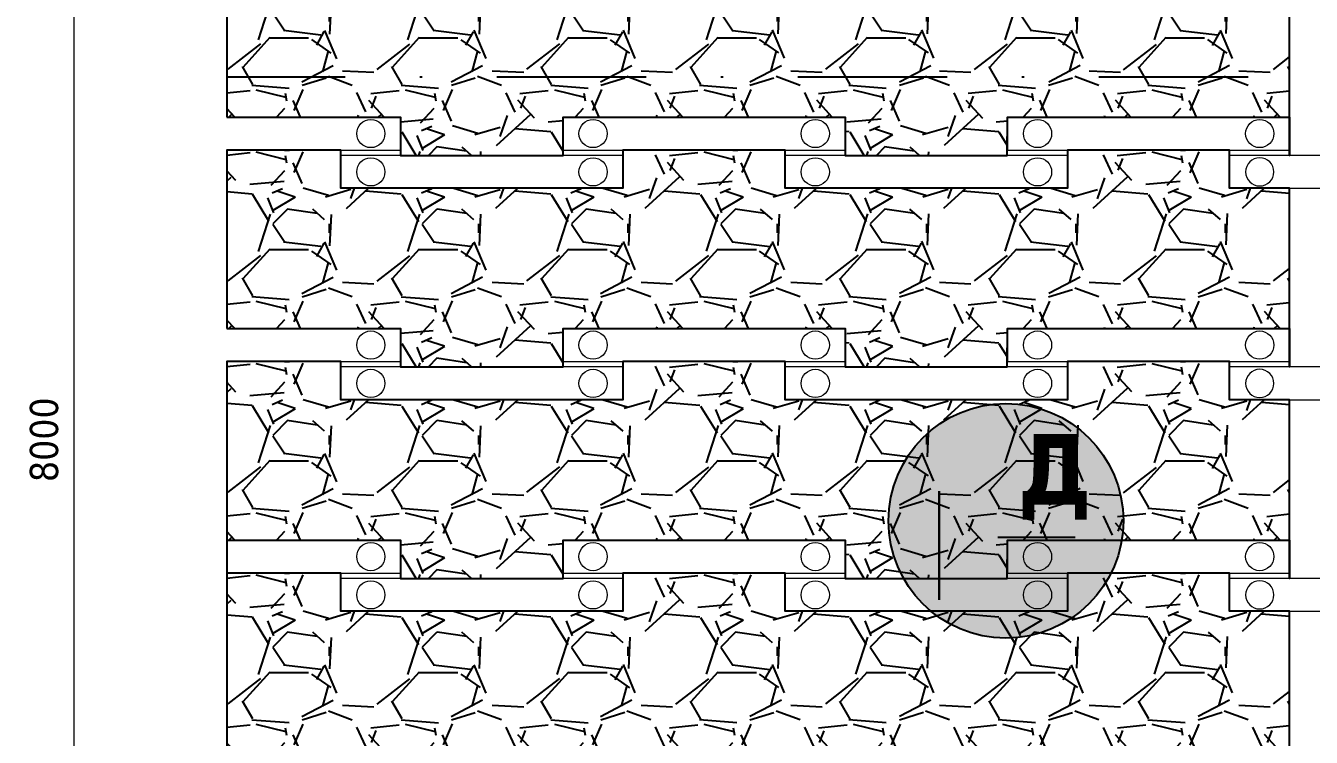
# Model space of a CAD drawing. Header units: millimetres. Extents: x 2161 to 3506, y -1213 to -250.
# Drawn here: x 2323.9 to 2378.6, y -385.6 to -355.3 of the extents above; entities that cross this region are included whole.
import ezdxf
from ezdxf import colors
from ezdxf.entities.mleader import LeaderData, LeaderLine
from ezdxf.math import Vec2, Vec3

# ---------------------------------------------------------------- set-up
doc = ezdxf.new("R2010")
doc.units = ezdxf.units.MM
doc.linetypes.add('DASHDOT', pattern=[25.4, 12.7, -6.35, 0, -6.35])
doc.linetypes.add('штрихпунктирная2', pattern=[12.7, 6.35, -3.175, 0, -3.175])
doc.styles.get("Standard").update_dxf_attribs({"font": 'txt.shx'})
doc.styles.add('стиль', font='TAHOMA.TTF')
doc.dimstyles.new('Копия DIN', dxfattribs={"dimtxt": 2, "dimasz": 2.5, "dimexe": 0.5, "dimexo": 0.625, "dimtad": 0, "dimdec": 0, "dimlfac": 100, "dimzin": 4, "dimdsep": 46, "dimtxsty": 'стиль', "dimcen": 2.5, "dimclre": 256, "dimclrt": 256, "dimadec": 0, "dimazin": 2, "dimtfac": 1, "dimtdec": 0, "dimtmove": 0, "dimatfit": 3, "dimfxl": 0, "dimtvp": 1, "dimtolj": 1, "dimtzin": 0, "dimlwd": 0, "dimarcsym": 0})

# ---------------------------------------------------------------- blocks, each defined once
blk = doc.blocks.new('рядст22')
at = {"lineweight": 15}
h = blk.add_hatch(color=9, dxfattribs=at)
edge = h.paths.add_edge_path()
edge.add_arc((3498.654323194866, -915.3758290126847), 0.6, 0, 360)
h = blk.add_hatch(color=9, dxfattribs=at)
edge = h.paths.add_edge_path()
edge.add_arc((3508.104323194866, -915.3758290126847), 0.6, 0, 360)
h = blk.add_hatch(color=9, dxfattribs=at)
edge = h.paths.add_edge_path()
edge.add_arc((3508.104323194866, -915.3758290126847), 0.6, 0, 360)
h = blk.add_hatch(color=9, dxfattribs=at)
edge = h.paths.add_edge_path()
edge.add_arc((3517.554323194865, -915.3758290126847), 0.6, 0, 360)
h = blk.add_hatch(color=9, dxfattribs=at)
edge = h.paths.add_edge_path()
edge.add_arc((3527.004323194865, -915.3758290126847), 0.6, 0, 360)
h = blk.add_hatch(color=9, dxfattribs=at)
edge = h.paths.add_edge_path()
edge.add_arc((3527.004323194865, -915.3758290126847), 0.6, 0, 360)
h = blk.add_hatch(color=9, dxfattribs=at)
edge = h.paths.add_edge_path()
edge.add_arc((3536.454323194865, -915.3758290126847), 0.6, 0, 360)
h = blk.add_hatch(color=9, dxfattribs=at)
edge = h.paths.add_edge_path()
edge.add_arc((3498.654323194866, -917.0058290126846), 0.6, 0, 360)
h = blk.add_hatch(color=9, dxfattribs=at)
edge = h.paths.add_edge_path()
edge.add_arc((3508.104323194866, -917.0058290126846), 0.6, 0, 360)
h = blk.add_hatch(color=9, dxfattribs=at)
edge = h.paths.add_edge_path()
edge.add_arc((3517.554323194865, -917.0058290126846), 0.6, 0, 360)
h = blk.add_hatch(color=9, dxfattribs=at)
edge = h.paths.add_edge_path()
edge.add_arc((3527.004323194865, -917.0058290126846), 0.6, 0, 360)
at = {"color": 7, "lineweight": 15}
for p, q in [((3487.922065069391, -914.6758290126846), (3499.922065069391, -914.6758290126845)), ((3487.922065069391, -916.0758290126847), (3487.922065069391, -914.6758290126846)), ((3499.922065069391, -916.0758290126847), (3499.922065069391, -914.6758290126846)), ((3506.822065069391, -914.6758290126846), (3518.82206506939, -914.6758290126845)), ((3506.822065069391, -916.0758290126847), (3506.822065069391, -914.6758290126846)), ((3518.822065069391, -916.0758290126847), (3518.822065069391, -914.6758290126846)), ((3525.72206506939, -914.6758290126846), (3537.72206506939, -914.6758290126845)), ((3525.72206506939, -916.0758290126847), (3525.72206506939, -914.6758290126846)), ((3537.72206506939, -916.0758290126847), (3537.72206506939, -914.6758290126846)), ((3499.922065069391, -916.0758290126845), (3487.922065069391, -916.0758290126847)), ((3518.82206506939, -916.0758290126845), (3506.822065069391, -916.0758290126847)), ((3537.72206506939, -916.0758290126845), (3525.72206506939, -916.0758290126847)), ((3497.372065069391, -916.3058290126845), (3509.37206506939, -916.3058290126844)), ((3497.372065069391, -917.7058290126846), (3497.372065069391, -916.3058290126845)), ((3509.372065069391, -917.7058290126846), (3509.372065069391, -916.3058290126845)), ((3516.27206506939, -916.3058290126845), (3528.27206506939, -916.3058290126844)), ((3516.27206506939, -917.7058290126846), (3516.27206506939, -916.3058290126845)), ((3528.27206506939, -917.7058290126846), (3528.27206506939, -916.3058290126845)), ((3509.37206506939, -917.7058290126844), (3497.372065069391, -917.7058290126846)), ((3528.27206506939, -917.7058290126844), (3516.27206506939, -917.7058290126846))]:
    blk.add_line(p, q, dxfattribs=at)
for centre in [(3489.204323194866, -915.3758290126847), (3498.654323194866, -915.3758290126847), (3508.104323194866, -915.3758290126847), (3508.104323194866, -915.3758290126847), (3517.554323194865, -915.3758290126847), (3527.004323194865, -915.3758290126847), (3527.004323194865, -915.3758290126847), (3536.454323194865, -915.3758290126847), (3498.654323194866, -917.0058290126846), (3508.104323194866, -917.0058290126846), (3517.554323194865, -917.0058290126846), (3527.004323194865, -917.0058290126846)]:
    blk.add_circle(centre, 0.6, dxfattribs=at)
blk = doc.blocks.new('*D453')
at = {"linetype": 'ByBlock', "lineweight": -2}
for p, q in [((2331.8555523496, -332.9504676574436), (2325.466018987475, -332.9504676574436)), ((2331.855552349599, -412.9504676574436), (2325.466018987475, -412.9504676574436))]:
    blk.add_line(p, q, dxfattribs=at)
at = {"color": 0, "linetype": 'ByBlock', "lineweight": 0}
blk.add_line((2325.966018987475, -334.4504676574436), (2325.966018987475, -411.4504676574436), dxfattribs=at)
at = {"color": 0, "lineweight": -2}
for points in [[(2325.716018987475, -334.4504676574436), (2326.216018987475, -334.4504676574436), (2325.966018987475, -332.9504676574436)], [(2325.716018987475, -411.4504676574436), (2326.216018987475, -411.4504676574436), (2325.966018987475, -412.9504676574436)]]:
    blk.add_solid(points, dxfattribs=at)
at = {"layer": 'Defpoints', "color": 0, "lineweight": -2}
for p in [(2332.4805523496, -332.9504676574436), (2325.966018987475, -412.9504676574436), (2332.480552349599, -412.9504676574436)]:
    blk.add_point(p, dxfattribs=at)
at = {"lineweight": 0, "insert": (2324.711217107018, -372.9504676574433), "char_height": 1.2, "attachment_point": 5, "rotation": 90, "style": 'стиль'}
blk.add_mtext('\\A1;8000', dxfattribs=at)

msp = doc.modelspace()

# ---------------------------------------------------------------- hatches: boundary and pattern name
at = {"linetype": 'ByBlock', "lineweight": -2}
h = msp.add_hatch(dxfattribs=at)
h.set_pattern_fill('GRAVEL', color=256, scale=0.25, style=0)
h.set_pattern_definition([(228.0128, (4.572, 60.35), (-50.80004316474002, -57.15007022378144), [0.8543025, -84.57625]), (184.9697, (4.0005, 59.715), (76.20012326544781, 6.349955188468646), [1.4660125, -145.135]), (132.5104, (2.54, 59.588), (63.49995379582924, -69.85006823115103), [1.033705, -102.33675]), (267.2737, (0.0635, 58.0005), (6.349972427070432, 126.9999591334161), [1.3350125, -132.166]), (292.8337, (0, 56.667), (-31.75009013875476, 76.20004332512778), [1.309085, -129.5995]), (357.2737, (0.508, 55.4605), (-126.9999591334161, 6.349972427070438), [1.3350125, -132.166]), (37.6942, (1.8415, 55.397), (-82.55005215309983, -63.49994339246223), [1.765485, -174.78275]), (72.2553, (3.2385, 56.4765), (44.45008891366799, 139.700040515091), [1.6668, -165.01325]), (121.4296, (3.7465, 58.064), (-50.8000130881612, 82.54990289993172), [1.3395325, -132.61375]), (175.2364, (3.048, 59.207), (69.84994513263614, -6.349940406802889), [1.5292825, -74.93474999999998]), (222.3974, (1.524, 59.334), (-76.20000229309927, -69.84990912659242), [1.977695, -195.792]), (138.8141, (6.35, 57.937), (-44.44997168556184, 38.09994139281001), [0.6750125, -66.8265]), (171.4692, (5.842000000000001, 58.3815), (82.5498739889785, -12.70003200011425), [1.284204999999999, -127.1365]), (225, (4.572, 58.572), (-1.332267629550188e-15, -6.349995671750493), [0.8980225000000001, -8.082225]), (203.1986, (4.1275, 59.334), (31.75010706397708, 12.70005568576566), [0.4836025, -47.87649999999999]), (291.8014, (3.683, 59.1435), (-6.350004454736273, 19.05001227182966), [0.6839149999999999, -33.512]), (30.9638, (3.937, 58.5085), (19.04997988702057, 12.70000989665138), [1.1108, -35.91574999999998]), (161.5651, (4.8895, 59.08), (12.70000579545245, -6.349990556162692), [0.8032175, -19.27725]), (16.38950000000001, (0, 59.1435), (63.50003503492338, 19.04996037491951), [1.12522, -111.397]), (70.3462, (1.0795, 59.461), (-25.39992922169127, -69.8499012213625), [0.9439975, -93.45549999999999]), (293.1986, (4.8895, 60.35), (-12.70005568576566, 31.75010706397708), [0.9672, -47.393]), (343.6105, (5.270499999999999, 59.461), (-63.50003503492337, 19.04996037491953), [1.12522, -111.397]), (339.444, (0, 55.2065), (-31.75003941063978, 12.69998459012534), [1.0850875, -53.16925000000001]), (294.7751, (1.016, 54.8255), (-31.7499260090671, 69.84996756539168), [0.9091799999999997, -90.00899999999997]), (66.80140000000002, (4.953, 54), (12.70005568576567, 31.75010706397708), [0.9672, -47.393]), (17.35400000000001, (5.334, 54.889), (-82.5500044546499, -25.39996168901408), [1.0644575, -105.381]), (69.444, (1.8415, 54), (-12.69998459012536, -31.75003941063977), [0.5425449999999999, -53.712]), (101.3099, (4.572, 54), (-6.349968657218371, 25.39991865225655), [0.3237875, -32.05499999999999]), (165.9638, (4.508500000000001, 54.3175), (19.05001338674293, -6.349989010309104), [1.309085, -24.872625]), (186.0090000000001, (3.2385, 54.635), (63.49990636106987, 6.349985171369646), [1.2131675, -120.1035]), (303.6901, (3.937, 57.937), (-6.350002178268082, 12.6999877480796), [0.91581, -21.97945]), (353.1572, (4.445, 57.175), (107.9500446416086, -12.7000568791371), [1.5988925, -158.29]), (60.94540000000001, (6.0325, 56.9845), (-25.39994091457272, -44.44989402708531), [0.65377, -64.7235]), (90, (6.35, 57.556), (-6.35, 6.35), [0.381, -5.968999999999999]), (120.2564, (3.1115, 54.8255), (25.39994616709028, -44.44997758119391), [0.8821674999999999, -87.33475]), (48.01279999999999, (2.667, 55.5875), (50.80004316474002, 57.15007022378145), [1.7086075, -83.72200000000001]), (0, (3.81, 56.8575), (6.35, 6.35), [1.651, -4.699]), (325.3048, (5.461, 56.8575), (-63.49988997738422, 44.45000422621191), [1.004025, -99.39825]), (254.0546, (6.2865, 56.286), (-6.350016199253686, -25.40006050800907), [0.9245725, -45.30425]), (207.646, (6.0325, 55.397), (-120.6499576225568, -63.50003993680848), [1.5053625, -149.03125]), (175.4261, (4.699, 54.6985), (-82.55001901186877, 6.349969278048655), [1.5925725, -157.6644999999999]), (175.4261, (4.699, 54.6985), (-82.55001901186877, 6.349969278048655), [1.5925725, -157.6644999999999])])
h.paths.add_polyline_path([(2332.480552349599, -359.2234293829139), (2339.867108572833, -359.223429382914), (2339.867108572833, -360.853429382914), (2346.771608610634, -360.8534293829142), (2346.771608610634, -359.2234293829142), (2358.767108572833, -359.2234293829143), (2358.767108572833, -360.8534293829143), (2365.657989608119, -360.8534293829145), (2365.667108572833, -359.2234293829144), (2377.667108572833, -359.2234293829147), (2377.667108572833, -360.8534293829147), (2377.667108572833, -353.2534293829148), (2375.117108572832, -353.2534293829148), (2375.117108572832, -351.6234293829147), (2368.217108572832, -351.6234293829147), (2368.217108572832, -353.2534293829144), (2356.217108572832, -353.2534293829144), (2356.217108572832, -351.6234293829143), (2349.317108572833, -351.6234293829143), (2349.317108572833, -353.2534293829141), (2337.317108572833, -353.2534293829141), (2337.317108572833, -351.623429382914), (2332.480552349599, -351.623429382914)])
h = msp.add_hatch(dxfattribs=at)
h.set_pattern_fill('GRAVEL', color=256, scale=0.25, style=0)
h.set_pattern_definition([(228.0128, (4.572, 51.35), (-50.80004316474002, -57.15007022378144), [0.8543025, -84.57625]), (184.9697, (4.0005, 50.715), (76.20012326544781, 6.349955188468646), [1.4660125, -145.135]), (132.5104, (2.54, 50.588), (63.49995379582924, -69.85006823115103), [1.033705, -102.33675]), (267.2737, (0.0635, 49.0005), (6.349972427070432, 126.9999591334161), [1.3350125, -132.166]), (292.8337, (0, 47.667), (-31.75009013875476, 76.20004332512778), [1.309085, -129.5995]), (357.2737, (0.508, 46.4605), (-126.9999591334161, 6.349972427070438), [1.3350125, -132.166]), (37.6942, (1.8415, 46.397), (-82.55005215309983, -63.49994339246223), [1.765485, -174.78275]), (72.2553, (3.2385, 47.4765), (44.45008891366799, 139.700040515091), [1.6668, -165.01325]), (121.4296, (3.7465, 49.064), (-50.8000130881612, 82.54990289993172), [1.3395325, -132.61375]), (175.2364, (3.048, 50.207), (69.84994513263614, -6.349940406802889), [1.5292825, -74.93474999999998]), (222.3974, (1.524, 50.334), (-76.20000229309927, -69.84990912659242), [1.977695, -195.792]), (138.8141, (6.35, 48.937), (-44.44997168556184, 38.09994139281001), [0.6750125, -66.8265]), (171.4692, (5.842000000000001, 49.3815), (82.5498739889785, -12.70003200011425), [1.284204999999999, -127.1365]), (225, (4.572, 49.572), (-1.332267629550188e-15, -6.349995671750493), [0.8980225000000001, -8.082225]), (203.1986, (4.1275, 50.334), (31.75010706397708, 12.70005568576566), [0.4836025, -47.87649999999999]), (291.8014, (3.683, 50.1435), (-6.350004454736273, 19.05001227182966), [0.6839149999999999, -33.512]), (30.9638, (3.937, 49.5085), (19.04997988702057, 12.70000989665138), [1.1108, -35.91574999999998]), (161.5651, (4.8895, 50.08), (12.70000579545245, -6.349990556162692), [0.8032175, -19.27725]), (16.38950000000001, (0, 50.1435), (63.50003503492338, 19.04996037491951), [1.12522, -111.397]), (70.3462, (1.0795, 50.461), (-25.39992922169127, -69.8499012213625), [0.9439975, -93.45549999999999]), (293.1986, (4.8895, 51.35), (-12.70005568576566, 31.75010706397708), [0.9672, -47.393]), (343.6105, (5.270499999999999, 50.461), (-63.50003503492337, 19.04996037491953), [1.12522, -111.397]), (339.444, (0, 46.2065), (-31.75003941063978, 12.69998459012534), [1.0850875, -53.16925000000001]), (294.7751, (1.016, 45.8255), (-31.7499260090671, 69.84996756539168), [0.9091799999999997, -90.00899999999997]), (66.80140000000002, (4.953, 45), (12.70005568576567, 31.75010706397708), [0.9672, -47.393]), (17.35400000000001, (5.334, 45.889), (-82.5500044546499, -25.39996168901408), [1.0644575, -105.381]), (69.444, (1.8415, 45), (-12.69998459012536, -31.75003941063977), [0.5425449999999999, -53.712]), (101.3099, (4.572, 45), (-6.349968657218371, 25.39991865225655), [0.3237875, -32.05499999999999]), (165.9638, (4.508500000000001, 45.3175), (19.05001338674293, -6.349989010309104), [1.309085, -24.872625]), (186.0090000000001, (3.2385, 45.635), (63.49990636106987, 6.349985171369646), [1.2131675, -120.1035]), (303.6901, (3.937, 48.937), (-6.350002178268082, 12.6999877480796), [0.91581, -21.97945]), (353.1572, (4.445, 48.175), (107.9500446416086, -12.7000568791371), [1.5988925, -158.29]), (60.94540000000001, (6.0325, 47.9845), (-25.39994091457272, -44.44989402708531), [0.65377, -64.7235]), (90, (6.35, 48.556), (-6.35, 6.35), [0.381, -5.968999999999999]), (120.2564, (3.1115, 45.8255), (25.39994616709028, -44.44997758119391), [0.8821674999999999, -87.33475]), (48.01279999999999, (2.667, 46.5875), (50.80004316474002, 57.15007022378145), [1.7086075, -83.72200000000001]), (0, (3.81, 47.8575), (6.35, 6.35), [1.651, -4.699]), (325.3048, (5.461, 47.8575), (-63.49988997738422, 44.45000422621191), [1.004025, -99.39825]), (254.0546, (6.2865, 47.286), (-6.350016199253686, -25.40006050800907), [0.9245725, -45.30425]), (207.646, (6.0325, 46.397), (-120.6499576225568, -63.50003993680848), [1.5053625, -149.03125]), (175.4261, (4.699, 45.6985), (-82.55001901186877, 6.349969278048655), [1.5925725, -157.6644999999999]), (175.4261, (4.699, 45.6985), (-82.55001901186877, 6.349969278048655), [1.5925725, -157.6644999999999])])
h.paths.add_polyline_path([(2332.480552349599, -368.2234293829139), (2339.867108572833, -368.223429382914), (2339.867108572833, -369.853429382914), (2346.771608610634, -369.8534293829142), (2346.771608610634, -368.2234293829142), (2358.767108572833, -368.2234293829143), (2358.767108572833, -369.8534293829143), (2365.657989608119, -369.8534293829145), (2365.667108572833, -368.2234293829144), (2377.667108572833, -368.2234293829147), (2377.667108572833, -369.8534293829147), (2377.667108572833, -362.2534293829148), (2375.117108572832, -362.2534293829148), (2375.117108572832, -360.6234293829147), (2368.217108572832, -360.6234293829147), (2368.217108572832, -362.2534293829144), (2356.217108572832, -362.2534293829144), (2356.217108572832, -360.6234293829143), (2349.317108572833, -360.6234293829143), (2349.317108572833, -362.2534293829141), (2337.317108572833, -362.2534293829141), (2337.317108572833, -360.623429382914), (2332.480552349599, -360.623429382914)])
h = msp.add_hatch(dxfattribs=at)
h.set_pattern_fill('GRAVEL', color=256, scale=0.25, style=0)
h.set_pattern_definition([(228.0128, (4.572, 42.35), (-50.80004316474002, -57.15007022378144), [0.8543025, -84.57625]), (184.9697, (4.0005, 41.715), (76.20012326544781, 6.349955188468646), [1.4660125, -145.135]), (132.5104, (2.54, 41.588), (63.49995379582924, -69.85006823115103), [1.033705, -102.33675]), (267.2737, (0.0635, 40.0005), (6.349972427070432, 126.9999591334161), [1.3350125, -132.166]), (292.8337, (0, 38.667), (-31.75009013875476, 76.20004332512778), [1.309085, -129.5995]), (357.2737, (0.508, 37.4605), (-126.9999591334161, 6.349972427070438), [1.3350125, -132.166]), (37.6942, (1.8415, 37.397), (-82.55005215309983, -63.49994339246223), [1.765485, -174.78275]), (72.2553, (3.2385, 38.4765), (44.45008891366799, 139.700040515091), [1.6668, -165.01325]), (121.4296, (3.7465, 40.064), (-50.8000130881612, 82.54990289993172), [1.3395325, -132.61375]), (175.2364, (3.048, 41.207), (69.84994513263614, -6.349940406802889), [1.5292825, -74.93474999999998]), (222.3974, (1.524, 41.334), (-76.20000229309927, -69.84990912659242), [1.977695, -195.792]), (138.8141, (6.35, 39.937), (-44.44997168556184, 38.09994139281001), [0.6750125, -66.8265]), (171.4692, (5.842000000000001, 40.3815), (82.5498739889785, -12.70003200011425), [1.284204999999999, -127.1365]), (225, (4.572, 40.572), (-1.332267629550188e-15, -6.349995671750493), [0.8980225000000001, -8.082225]), (203.1986, (4.1275, 41.334), (31.75010706397708, 12.70005568576566), [0.4836025, -47.87649999999999]), (291.8014, (3.683, 41.1435), (-6.350004454736273, 19.05001227182966), [0.6839149999999999, -33.512]), (30.9638, (3.937, 40.5085), (19.04997988702057, 12.70000989665138), [1.1108, -35.91574999999998]), (161.5651, (4.8895, 41.08), (12.70000579545245, -6.349990556162692), [0.8032175, -19.27725]), (16.38950000000001, (0, 41.1435), (63.50003503492338, 19.04996037491951), [1.12522, -111.397]), (70.3462, (1.0795, 41.461), (-25.39992922169127, -69.8499012213625), [0.9439975, -93.45549999999999]), (293.1986, (4.8895, 42.35), (-12.70005568576566, 31.75010706397708), [0.9672, -47.393]), (343.6105, (5.270499999999999, 41.461), (-63.50003503492337, 19.04996037491953), [1.12522, -111.397]), (339.444, (0, 37.2065), (-31.75003941063978, 12.69998459012534), [1.0850875, -53.16925000000001]), (294.7751, (1.016, 36.8255), (-31.7499260090671, 69.84996756539168), [0.9091799999999997, -90.00899999999997]), (66.80140000000002, (4.953, 36), (12.70005568576567, 31.75010706397708), [0.9672, -47.393]), (17.35400000000001, (5.334, 36.889), (-82.5500044546499, -25.39996168901408), [1.0644575, -105.381]), (69.444, (1.8415, 36), (-12.69998459012536, -31.75003941063977), [0.5425449999999999, -53.712]), (101.3099, (4.572, 36), (-6.349968657218371, 25.39991865225655), [0.3237875, -32.05499999999999]), (165.9638, (4.508500000000001, 36.3175), (19.05001338674293, -6.349989010309104), [1.309085, -24.872625]), (186.0090000000001, (3.2385, 36.635), (63.49990636106987, 6.349985171369646), [1.2131675, -120.1035]), (303.6901, (3.937, 39.937), (-6.350002178268082, 12.6999877480796), [0.91581, -21.97945]), (353.1572, (4.445, 39.175), (107.9500446416086, -12.7000568791371), [1.5988925, -158.29]), (60.94540000000001, (6.0325, 38.9845), (-25.39994091457272, -44.44989402708531), [0.65377, -64.7235]), (90, (6.35, 39.556), (-6.35, 6.35), [0.381, -5.968999999999999]), (120.2564, (3.1115, 36.8255), (25.39994616709028, -44.44997758119391), [0.8821674999999999, -87.33475]), (48.01279999999999, (2.667, 37.5875), (50.80004316474002, 57.15007022378145), [1.7086075, -83.72200000000001]), (0, (3.81, 38.8575), (6.35, 6.35), [1.651, -4.699]), (325.3048, (5.461, 38.8575), (-63.49988997738422, 44.45000422621191), [1.004025, -99.39825]), (254.0546, (6.2865, 38.286), (-6.350016199253686, -25.40006050800907), [0.9245725, -45.30425]), (207.646, (6.0325, 37.397), (-120.6499576225568, -63.50003993680848), [1.5053625, -149.03125]), (175.4261, (4.699, 36.6985), (-82.55001901186877, 6.349969278048655), [1.5925725, -157.6644999999999]), (175.4261, (4.699, 36.6985), (-82.55001901186877, 6.349969278048655), [1.5925725, -157.6644999999999])])
h.paths.add_polyline_path([(2332.480552349599, -377.2234293829139), (2339.867108572833, -377.223429382914), (2339.867108572833, -378.853429382914), (2346.771608610634, -378.8534293829142), (2346.771608610634, -377.2234293829142), (2358.767108572833, -377.2234293829143), (2358.767108572833, -378.8534293829143), (2365.657989608119, -378.8534293829145), (2365.667108572833, -377.2234293829144), (2377.667108572833, -377.2234293829147), (2377.667108572833, -378.8534293829147), (2377.667108572833, -371.2534293829148), (2375.117108572832, -371.2534293829148), (2375.117108572832, -369.6234293829147), (2368.217108572832, -369.6234293829147), (2368.217108572832, -371.2534293829144), (2356.217108572832, -371.2534293829144), (2356.217108572832, -369.6234293829143), (2349.317108572833, -369.6234293829143), (2349.317108572833, -371.2534293829141), (2337.317108572833, -371.2534293829141), (2337.317108572833, -369.623429382914), (2332.480552349599, -369.623429382914)])
h = msp.add_hatch(color=7, dxfattribs=at)
edge = h.paths.add_edge_path()
edge.add_arc((2365.605278420023, -376.4023139218825), 4.993027072223413, 0, 360)
h = msp.add_hatch(dxfattribs=at)
h.set_pattern_fill('GRAVEL', color=256, scale=0.25, style=0)
h.set_pattern_definition([(228.0128, (4.572, 33.35), (-50.80004316474002, -57.15007022378144), [0.8543025, -84.57625]), (184.9697, (4.0005, 32.715), (76.20012326544781, 6.349955188468646), [1.4660125, -145.135]), (132.5104, (2.54, 32.588), (63.49995379582924, -69.85006823115103), [1.033705, -102.33675]), (267.2737, (0.0635, 31.0005), (6.349972427070432, 126.9999591334161), [1.3350125, -132.166]), (292.8337, (0, 29.667), (-31.75009013875476, 76.20004332512778), [1.309085, -129.5995]), (357.2737, (0.508, 28.4605), (-126.9999591334161, 6.349972427070438), [1.3350125, -132.166]), (37.6942, (1.8415, 28.397), (-82.55005215309983, -63.49994339246223), [1.765485, -174.78275]), (72.2553, (3.2385, 29.4765), (44.45008891366799, 139.700040515091), [1.6668, -165.01325]), (121.4296, (3.7465, 31.064), (-50.8000130881612, 82.54990289993172), [1.3395325, -132.61375]), (175.2364, (3.048, 32.207), (69.84994513263614, -6.349940406802889), [1.5292825, -74.93474999999998]), (222.3974, (1.524, 32.334), (-76.20000229309927, -69.84990912659242), [1.977695, -195.792]), (138.8141, (6.35, 30.937), (-44.44997168556184, 38.09994139281001), [0.6750125, -66.8265]), (171.4692, (5.842000000000001, 31.3815), (82.5498739889785, -12.70003200011425), [1.284204999999999, -127.1365]), (225, (4.572, 31.572), (-1.332267629550188e-15, -6.349995671750493), [0.8980225000000001, -8.082225]), (203.1986, (4.1275, 32.334), (31.75010706397708, 12.70005568576566), [0.4836025, -47.87649999999999]), (291.8014, (3.683, 32.1435), (-6.350004454736273, 19.05001227182966), [0.6839149999999999, -33.512]), (30.9638, (3.937, 31.5085), (19.04997988702057, 12.70000989665138), [1.1108, -35.91574999999998]), (161.5651, (4.8895, 32.08), (12.70000579545245, -6.349990556162692), [0.8032175, -19.27725]), (16.38950000000001, (0, 32.1435), (63.50003503492338, 19.04996037491951), [1.12522, -111.397]), (70.3462, (1.0795, 32.461), (-25.39992922169127, -69.8499012213625), [0.9439975, -93.45549999999999]), (293.1986, (4.8895, 33.35), (-12.70005568576566, 31.75010706397708), [0.9672, -47.393]), (343.6105, (5.270499999999999, 32.461), (-63.50003503492337, 19.04996037491953), [1.12522, -111.397]), (339.444, (0, 28.2065), (-31.75003941063978, 12.69998459012534), [1.0850875, -53.16925000000001]), (294.7751, (1.016, 27.8255), (-31.7499260090671, 69.84996756539168), [0.9091799999999997, -90.00899999999997]), (66.80140000000002, (4.953, 27), (12.70005568576567, 31.75010706397708), [0.9672, -47.393]), (17.35400000000001, (5.334, 27.889), (-82.5500044546499, -25.39996168901408), [1.0644575, -105.381]), (69.444, (1.8415, 27), (-12.69998459012536, -31.75003941063977), [0.5425449999999999, -53.712]), (101.3099, (4.572, 27), (-6.349968657218371, 25.39991865225655), [0.3237875, -32.05499999999999]), (165.9638, (4.508500000000001, 27.3175), (19.05001338674293, -6.349989010309104), [1.309085, -24.872625]), (186.0090000000001, (3.2385, 27.635), (63.49990636106987, 6.349985171369646), [1.2131675, -120.1035]), (303.6901, (3.937, 30.937), (-6.350002178268082, 12.6999877480796), [0.91581, -21.97945]), (353.1572, (4.445, 30.175), (107.9500446416086, -12.7000568791371), [1.5988925, -158.29]), (60.94540000000001, (6.0325, 29.9845), (-25.39994091457272, -44.44989402708531), [0.65377, -64.7235]), (90, (6.35, 30.556), (-6.35, 6.35), [0.381, -5.968999999999999]), (120.2564, (3.1115, 27.8255), (25.39994616709028, -44.44997758119391), [0.8821674999999999, -87.33475]), (48.01279999999999, (2.667, 28.5875), (50.80004316474002, 57.15007022378145), [1.7086075, -83.72200000000001]), (0, (3.81, 29.8575), (6.35, 6.35), [1.651, -4.699]), (325.3048, (5.461, 29.8575), (-63.49988997738422, 44.45000422621191), [1.004025, -99.39825]), (254.0546, (6.2865, 29.286), (-6.350016199253686, -25.40006050800907), [0.9245725, -45.30425]), (207.646, (6.0325, 28.397), (-120.6499576225568, -63.50003993680848), [1.5053625, -149.03125]), (175.4261, (4.699, 27.6985), (-82.55001901186877, 6.349969278048655), [1.5925725, -157.6644999999999]), (175.4261, (4.699, 27.6985), (-82.55001901186877, 6.349969278048655), [1.5925725, -157.6644999999999])])
h.paths.add_polyline_path([(2332.480552349599, -386.2234293829139), (2339.867108572833, -386.223429382914), (2339.867108572833, -387.853429382914), (2346.771608610634, -387.8534293829142), (2346.771608610634, -386.2234293829142), (2358.767108572833, -386.2234293829143), (2358.767108572833, -387.8534293829143), (2365.657989608119, -387.8534293829145), (2365.667108572833, -386.2234293829144), (2377.667108572833, -386.2234293829147), (2377.667108572833, -387.8534293829147), (2377.667108572833, -380.2534293829148), (2375.117108572832, -380.2534293829148), (2375.117108572832, -378.6234293829147), (2368.217108572832, -378.6234293829147), (2368.217108572832, -380.2534293829144), (2356.217108572832, -380.2534293829144), (2356.217108572832, -378.6234293829143), (2349.317108572833, -378.6234293829143), (2349.317108572833, -380.2534293829141), (2337.317108572833, -380.2534293829141), (2337.317108572833, -378.623429382914), (2332.480552349599, -378.623429382914)])

# ---------------------------------------------------------------- linework, layer by layer
at = {"color": 7, "linetype": 'DASHDOT'}
msp.add_line((2332.4805523496, -294.9167544499996), (2332.480552349599, -456.1618862793912), dxfattribs=at)
at = {"color": 7, "linetype": 'штрихпунктирная2'}
msp.add_line((2427.102824872208, -357.5268093877057), (2332.480552349599, -357.5268093877057), dxfattribs=at)
at = {"color": 7, "lineweight": 15}
for p, q in [((2339.867108572833, -359.223429382914), (2332.480552349599, -359.2234293829139)), ((2339.867108572834, -359.2234293829138), (2339.867108572834, -360.6234293829139)), ((2358.767108572833, -359.2234293829143), (2346.767108572833, -359.2234293829141)), ((2346.767108572833, -359.2234293829141), (2346.767108572833, -360.6234293829142)), ((2358.767108572833, -359.2234293829141), (2358.767108572833, -360.6234293829142)), ((2377.667108572832, -359.2234293829147), (2365.667108572833, -359.2234293829144)), ((2365.667108572833, -359.2234293829144), (2365.667108572833, -360.6234293829145)), ((2377.667108572833, -359.2234293829144), (2377.667108572833, -360.6234293829145)), ((2332.480552349599, -360.623429382914), (2339.867108572833, -360.623429382914)), ((2346.767108572833, -360.6234293829142), (2358.767108572833, -360.6234293829143)), ((2365.667108572833, -360.6234293829145), (2377.667108572832, -360.6234293829147)), ((2349.317108572833, -360.8534293829142), (2337.317108572833, -360.853429382914)), ((2337.317108572833, -360.853429382914), (2337.317108572833, -362.2534293829141)), ((2349.317108572833, -360.853429382914), (2349.317108572833, -362.2534293829141)), ((2368.217108572832, -360.8534293829146), (2356.217108572832, -360.8534293829143)), ((2356.217108572832, -360.8534293829143), (2356.217108572832, -362.2534293829144)), ((2368.217108572832, -360.8534293829143), (2368.217108572832, -362.2534293829144)), ((2337.317108572833, -362.2534293829141), (2349.317108572833, -362.2534293829142)), ((2356.217108572832, -362.2534293829144), (2368.217108572832, -362.2534293829145)), ((2339.867108572833, -368.223429382914), (2332.480552349599, -368.2234293829139)), ((2339.867108572834, -368.2234293829138), (2339.867108572834, -369.6234293829139)), ((2358.767108572833, -368.2234293829143), (2346.767108572833, -368.2234293829141)), ((2346.767108572833, -368.2234293829141), (2346.767108572833, -369.6234293829142)), ((2358.767108572833, -368.2234293829141), (2358.767108572833, -369.6234293829142)), ((2377.667108572832, -368.2234293829147), (2365.667108572833, -368.2234293829144)), ((2365.667108572833, -368.2234293829144), (2365.667108572833, -369.6234293829145)), ((2377.667108572833, -368.2234293829144), (2377.667108572833, -369.6234293829145)), ((2332.480552349599, -369.623429382914), (2339.867108572833, -369.623429382914)), ((2349.317108572833, -369.8534293829142), (2337.317108572833, -369.853429382914)), ((2337.317108572833, -369.853429382914), (2337.317108572833, -371.2534293829141)), ((2346.767108572833, -369.6234293829142), (2358.767108572833, -369.6234293829143)), ((2349.317108572833, -369.853429382914), (2349.317108572833, -371.2534293829141)), ((2368.217108572832, -369.8534293829146), (2356.217108572832, -369.8534293829143)), ((2356.217108572832, -369.8534293829143), (2356.217108572832, -371.2534293829144)), ((2365.667108572833, -369.6234293829145), (2377.667108572832, -369.6234293829147)), ((2368.217108572832, -369.8534293829143), (2368.217108572832, -371.2534293829144)), ((2337.317108572833, -371.2534293829141), (2349.317108572833, -371.2534293829142)), ((2356.217108572832, -371.2534293829144), (2368.217108572832, -371.2534293829145)), ((2339.867108572833, -377.223429382914), (2332.480552349599, -377.2234293829139)), ((2339.867108572834, -377.2234293829138), (2339.867108572834, -378.6234293829139)), ((2358.767108572833, -377.2234293829143), (2346.767108572833, -377.2234293829141)), ((2346.767108572833, -377.2234293829141), (2346.767108572833, -378.6234293829142)), ((2358.767108572833, -377.2234293829141), (2358.767108572833, -378.6234293829142)), ((2377.667108572832, -377.2234293829147), (2365.667108572833, -377.2234293829144)), ((2365.667108572833, -377.2234293829144), (2365.667108572833, -378.6234293829145)), ((2377.667108572833, -377.2234293829144), (2377.667108572833, -378.6234293829145)), ((2332.480552349599, -378.623429382914), (2339.867108572833, -378.623429382914)), ((2346.767108572833, -378.6234293829142), (2358.767108572833, -378.6234293829143)), ((2365.667108572833, -378.6234293829145), (2377.667108572832, -378.6234293829147)), ((2349.317108572833, -378.8534293829142), (2337.317108572833, -378.853429382914)), ((2337.317108572833, -378.853429382914), (2337.317108572833, -380.2534293829141)), ((2349.317108572833, -378.853429382914), (2349.317108572833, -380.2534293829141)), ((2368.217108572832, -378.8534293829146), (2356.217108572832, -378.8534293829143)), ((2356.217108572832, -378.8534293829143), (2356.217108572832, -380.2534293829144)), ((2368.217108572832, -378.8534293829143), (2368.217108572832, -380.2534293829144)), ((2337.317108572833, -380.2534293829141), (2349.317108572833, -380.2534293829142)), ((2356.217108572832, -380.2534293829144), (2368.217108572832, -380.2534293829145))]:
    msp.add_line(p, q, dxfattribs=at)
at = {"color": 0, "linetype": 'Continuous', "lineweight": 30}
msp.add_line((2362.764367478588, -375.1460595553358), (2362.764367478588, -379.7577095774691), dxfattribs=at)
at = {"linetype": 'ByBlock', "lineweight": -2}
for points in [[(2332.480552349599, -359.2234293829139), (2339.867108572833, -359.223429382914), (2339.867108572833, -360.853429382914), (2346.771608610634, -360.8534293829142), (2346.771608610634, -359.2234293829142), (2358.767108572833, -359.2234293829143), (2358.767108572833, -360.8534293829143), (2365.657989608119, -360.8534293829145), (2365.667108572833, -359.2234293829144), (2377.667108572833, -359.2234293829147), (2377.667108572833, -360.8534293829147), (2377.667108572833, -353.2534293829148), (2375.117108572832, -353.2534293829148), (2375.117108572832, -351.6234293829147), (2368.217108572832, -351.6234293829147), (2368.217108572832, -353.2534293829144), (2356.217108572832, -353.2534293829144), (2356.217108572832, -351.6234293829143), (2349.317108572833, -351.6234293829143), (2349.317108572833, -353.2534293829141), (2337.317108572833, -353.2534293829141), (2337.317108572833, -351.623429382914), (2332.480552349599, -351.623429382914), (2332.480552349599, -359.2234293829139)], [(2332.480552349599, -368.2234293829139), (2339.867108572833, -368.223429382914), (2339.867108572833, -369.853429382914), (2346.771608610634, -369.8534293829142), (2346.771608610634, -368.2234293829142), (2358.767108572833, -368.2234293829143), (2358.767108572833, -369.8534293829143), (2365.657989608119, -369.8534293829145), (2365.667108572833, -368.2234293829144), (2377.667108572833, -368.2234293829147), (2377.667108572833, -369.8534293829147), (2377.667108572833, -362.2534293829148), (2375.117108572832, -362.2534293829148), (2375.117108572832, -360.6234293829147), (2368.217108572832, -360.6234293829147), (2368.217108572832, -362.2534293829144), (2356.217108572832, -362.2534293829144), (2356.217108572832, -360.6234293829143), (2349.317108572833, -360.6234293829143), (2349.317108572833, -362.2534293829141), (2337.317108572833, -362.2534293829141), (2337.317108572833, -360.623429382914), (2332.480552349599, -360.623429382914), (2332.480552349599, -368.2234293829139)], [(2332.480552349599, -377.2234293829139), (2339.867108572833, -377.223429382914), (2339.867108572833, -378.853429382914), (2346.771608610634, -378.8534293829142), (2346.771608610634, -377.2234293829142), (2358.767108572833, -377.2234293829143), (2358.767108572833, -378.8534293829143), (2365.657989608119, -378.8534293829145), (2365.667108572833, -377.2234293829144), (2377.667108572833, -377.2234293829147), (2377.667108572833, -378.8534293829147), (2377.667108572833, -371.2534293829148), (2375.117108572832, -371.2534293829148), (2375.117108572832, -369.6234293829147), (2368.217108572832, -369.6234293829147), (2368.217108572832, -371.2534293829144), (2356.217108572832, -371.2534293829144), (2356.217108572832, -369.6234293829143), (2349.317108572833, -369.6234293829143), (2349.317108572833, -371.2534293829141), (2337.317108572833, -371.2534293829141), (2337.317108572833, -369.623429382914), (2332.480552349599, -369.623429382914), (2332.480552349599, -377.2234293829139)], [(2332.480552349599, -386.2234293829139), (2339.867108572833, -386.223429382914), (2339.867108572833, -387.853429382914), (2346.771608610634, -387.8534293829142), (2346.771608610634, -386.2234293829142), (2358.767108572833, -386.2234293829143), (2358.767108572833, -387.8534293829143), (2365.657989608119, -387.8534293829145), (2365.667108572833, -386.2234293829144), (2377.667108572833, -386.2234293829147), (2377.667108572833, -387.8534293829147), (2377.667108572833, -380.2534293829148), (2375.117108572832, -380.2534293829148), (2375.117108572832, -378.6234293829147), (2368.217108572832, -378.6234293829147), (2368.217108572832, -380.2534293829144), (2356.217108572832, -380.2534293829144), (2356.217108572832, -378.6234293829143), (2349.317108572833, -378.6234293829143), (2349.317108572833, -380.2534293829141), (2337.317108572833, -380.2534293829141), (2337.317108572833, -378.623429382914), (2332.480552349599, -378.623429382914), (2332.480552349599, -386.2234293829139)]]:
    msp.add_lwpolyline(points, dxfattribs=at)
at = {"color": 7, "lineweight": 15}
for centre in [(2338.599366698308, -359.9234293829138), (2348.049366698308, -359.9234293829142), (2357.499366698307, -359.9234293829142), (2366.949366698308, -359.9234293829145), (2376.399366698307, -359.9234293829145), (2338.599366698308, -361.553429382914), (2348.049366698308, -361.553429382914), (2357.499366698307, -361.5534293829144), (2366.949366698308, -361.5534293829144), (2338.599366698308, -368.9234293829138), (2348.049366698308, -368.9234293829142), (2357.499366698307, -368.9234293829142), (2366.949366698308, -368.9234293829145), (2376.399366698307, -368.9234293829145), (2338.599366698308, -370.553429382914), (2348.049366698308, -370.553429382914), (2357.499366698307, -370.5534293829144), (2366.949366698308, -370.5534293829144), (2338.599366698308, -377.9234293829138), (2348.049366698308, -377.9234293829142), (2357.499366698307, -377.9234293829142), (2366.949366698308, -377.9234293829145), (2376.399366698307, -377.9234293829145), (2338.599366698308, -379.553429382914), (2348.049366698308, -379.553429382914), (2357.499366698307, -379.5534293829144), (2366.949366698308, -379.5534293829144)]:
    msp.add_circle(centre, 0.6, dxfattribs=at)
at = {"color": 7, "linetype": 'ByBlock', "lineweight": -2}
msp.add_circle((2365.605278420023, -376.4023139218825), 4.993027072223413, dxfattribs=at)

# ---------------------------------------------------------------- block references
at = {"color": 6, "lineweight": 15, "xscale": -1, "rotation": 180}
for p in [(-1112.804956496559, -1276.929258395599), (-1112.804956496559, -1285.929258395599), (-1112.804956496559, -1294.929258395599)]:
    msp.add_blockref('рядст22', p, dxfattribs=at)

# ---------------------------------------------------------------- texts
at = {"color": 7, "insert": (2327.273276967187, -372.714664745331), "char_height": 3, "width": 79.32810017535485, "attachment_point": 1, "style": 'стиль'}
msp.add_mtext('{\\fTahoma|b1|i0|c204|p34;\\W7.878;    \\W1;Д}', dxfattribs=at)

# ---------------------------------------------------------------- dimensions: what is measured, and where the dimension line sits
at = {"color": 7, "lineweight": 0}
dim = msp.add_linear_dim(base=(2325.966018987475, -412.9504676574436), p1=(2332.4805523496, -332.9504676574436), p2=(2332.480552349599, -412.9504676574436), angle=90, text='8000', dimstyle='Копия DIN', override={"dimtxt": 1.2, "dimasz": 1.5, "dimtix": 1}, dxfattribs=at)
dim.commit()
dim.dimension.update_dxf_attribs({"geometry": '*D453', "text_midpoint": (2324.711217107018, -372.9504676574433)})

# ---------------------------------------------------------------- leaders
at = {"color": 7, "lineweight": 30}
ml = msp.add_multileader_mtext('Standard', dxfattribs=at)
ml.set_content('', color=7)
ml.set_leader_properties()
ml.build(insert=Vec2(0, 0))
ml.multileader.update_dxf_attribs({"dogleg_length": 0, "arrow_head_size": 2.5})
ctx = ml.context
ctx.base_point, ctx.arrow_head_size, ctx.landing_gap_size, ctx.plane_origin, ctx.plane_x_axis, ctx.plane_y_axis = Vec3(2368.553344675905, -377.0948327739302), 2.5, 0, Vec3(2362.764367478588, -377.0952507464349), Vec3(6.123233995736766e-17, 1), Vec3(-1, 6.123233995736766e-17)
notes = []
notes.append((ctx, [(1, (1, 1, 0), (2368.553344675905, -377.0948327739302), (1, 0), 0, [(0, [(2362.764367478588, -377.0952507464349)], 0, [])])]))
ctx.mtext.insert, ctx.mtext.text_direction, ctx.mtext.rotation, ctx.mtext.flow_direction = Vec3(2366.553344675905, -377.0948327739302), Vec3(6.123233995736766e-17, 1), 1.570796326794897, 5
for ctx, leaders in notes:
    for number, flags, end, landing, length, lines in leaders:
        leader = LeaderData()
        leader.index, (leader.has_last_leader_line, leader.has_dogleg_vector, leader.attachment_direction) = number, flags
        leader.last_leader_point, leader.dogleg_vector, leader.dogleg_length = Vec3(end), Vec3(landing), length
        for number, points, colour, breaks in lines:
            line = LeaderLine()
            line.index, line.vertices, line.color, line.breaks = number, Vec3.list(points), colors.encode_raw_color(colour), breaks
            leader.lines.append(line)
        ctx.leaders.append(leader)

doc.saveas('drawing.dxf')
